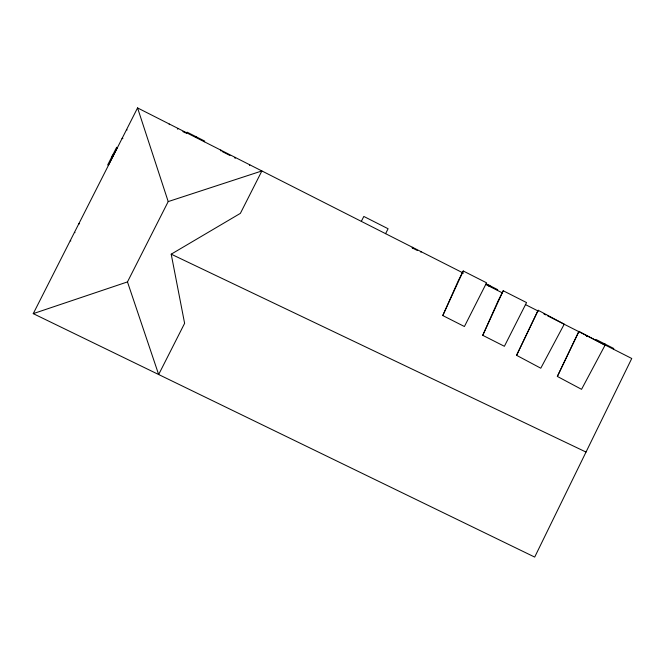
<?xml version="1.0" encoding="UTF-8"?>
<svg xmlns="http://www.w3.org/2000/svg" width="665" height="665" viewBox="0 0 665 665"><rect width="100%" height="100%" fill="white"/><g stroke="black" fill="none" stroke-linecap="round" stroke-linejoin="round"><path stroke-width="1" d="M442.782 315.551L458.276 280.788L463.247 270.988L486.572 282.816L464.411 326.523L442.782 315.551L463.247 270.988M482.748 335.318L498.251 300.555L503.222 290.755L526.547 302.575L504.386 346.29L482.748 335.318L503.222 290.755M516.58 355.318L538.16 310.264L564.252 324.163L540.786 368.211L516.58 355.318L538.16 310.264M557.353 376.432L578.924 331.378L605.017 345.276L581.551 389.324L557.353 376.432L578.924 331.378M547.603 315.825L631.75 358.485L534.693 557.087L33.25 313.639L137.564 107.913L463.463 273.157M169.184 124.663L169.467 124.089M177.464 128.86L178.054 128.445L177.763 129.01M186.242 133.308L186.533 132.742M186.765 132.859L187.114 132.169L204.687 141.08L204.338 141.77M195.385 137.231L195.734 136.541M195.552 137.314L195.901 136.624M33.25 313.639L127.472 281.918L168.203 201.586L137.564 107.913M220.423 150.639L220.714 150.074M220.888 150.88L221.179 150.307M234.787 157.921L235.069 157.356L235.568 157.605L235.277 158.179M249.5 165.386L249.791 164.82M361.328 221.37L363.822 216.441L388.094 228.743L385.592 233.673M412.117 247.837L412.4 247.272M412.408 247.987L412.699 247.422M420.895 252.284L421.178 251.719M462.192 273.232L462.483 272.658M488.401 285.8L488.75 285.11M488.559 285.884L488.916 285.194M489.698 286.465L490.047 285.767M497.345 290.339L497.694 289.649L486.165 283.797M586.547 336.282L586.838 335.717M586.846 336.432L587.137 335.867M595.848 340.281L596.197 339.591L613.77 348.502L613.421 349.192M604.468 344.653L604.817 343.963M604.635 344.736L604.984 344.046M127.472 281.918L158.661 374.528L184.612 323.331L171.204 254.171L240.381 213.357L261.885 170.947L168.203 201.586M171.204 254.171L586.023 452.059M485.65 284.412L502.299 292.849M525.325 304.528L538.359 311.137M543.904 313.947L545.757 314.886M182.85 131.595L185.394 132.884M222.127 151.504L229.974 155.485M412.632 248.103L417.495 250.564M126.566 129.65L127.131 129.941M122.269 138.137L122.834 138.42M122.119 138.428L122.684 138.719M112.734 154.987L113.424 155.336M112.161 156.125L112.85 156.475M112.077 156.283L112.767 156.632M78.902 223.606L79.476 223.889M74.455 232.384L75.02 232.667M70.249 240.663L70.823 240.954M116.616 147.339L107.705 164.912L108.395 165.261L117.306 147.688L116.616 147.339"/></g></svg>
